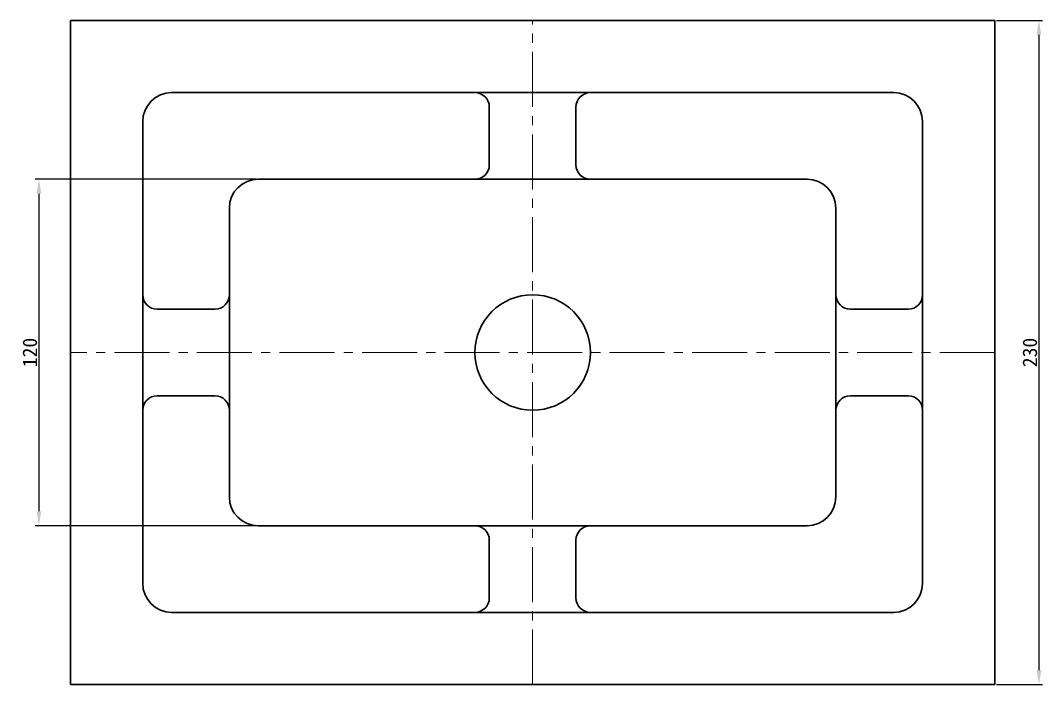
# Model space of a CAD drawing. Header units: inches. Extents: x -20 to 18950, y -1047 to 2551.
# Drawn here: x 15488.5 to 15842.4, y -694.2 to -464.2 of the extents above; entities that cross this region are included whole.
import ezdxf

# ---------------------------------------------------------------- set-up
doc = ezdxf.new("R2010")
doc.units = ezdxf.units.IN
doc.header["$MEASUREMENT"] = 0
doc.header["$PDSIZE"] = -5
doc.linetypes.add('CENTER2', pattern=[28.574999, 19.049999, -3.175, 3.175, -3.175])
doc.layers.get('0').update_dxf_attribs({"lineweight": 30})
doc.layers.get('Defpoints').update_dxf_attribs({"lineweight": 18})
doc.layers.add('cen', color=1, linetype='CENTER2', lineweight=20)
doc.layers.add('dim', color=5, linetype='Continuous', lineweight=20)
doc.styles.get("Standard").update_dxf_attribs({"font": ''})
doc.styles.get('Standard').set_extended_font_data('宋体')
doc.dimstyles.new('ISO-25', dxfattribs={"dimtxt": 5, "dimasz": 5, "dimexe": 1.25, "dimexo": 0.625, "dimtad": 1, "dimdsep": 46, "dimtxsty": 'Standard', "dimcen": 2.5, "dimdle": 10, "dimadec": 0, "dimazin": 0, "dimtfac": 1, "dimtmove": 0, "dimatfit": 3, "dimfxl": 1, "dimtolj": 1, "dimarcsym": 0})

# ---------------------------------------------------------------- blocks, each defined once
blk = doc.blocks.new('*D129')
at = {"layer": 'Defpoints', "color": 0, "transparency": 16777216}
for p in [(15825.81, -464.23), (15825.81, -694.23), (15841.11, -694.23)]:
    blk.add_point(p, dxfattribs=at)
at = {"layer": 'dim', "color": 0, "linetype": 'Continuous', "lineweight": -2, "transparency": 16777216}
for p, q in [((15826.43, -464.23), (15842.36, -464.23)), ((15841.11, -469.23), (15841.11, -689.23)), ((15826.43, -694.23), (15842.36, -694.23))]:
    blk.add_line(p, q, dxfattribs=at)
at = {"layer": 'dim', "color": 0, "transparency": 16777216}
for points in [[(15840.27, -469.23), (15841.94, -469.23), (15841.11, -464.23)], [(15840.27, -689.23), (15841.94, -689.23), (15841.11, -694.23)]]:
    blk.add_solid(points, dxfattribs=at)
at = {"layer": 'dim', "color": 0, "transparency": 16777216, "insert": (15837.98, -579.23), "char_height": 5, "attachment_point": 5, "rotation": 90}
blk.add_mtext('\\A1;230', dxfattribs=at)
blk = doc.blocks.new('*D119')
at = {"layer": 'Defpoints', "color": 0, "transparency": 16777216}
for p in [(15570.81, -519.23), (15494.87, -639.23), (15570.81, -639.23)]:
    blk.add_point(p, dxfattribs=at)
at = {"layer": 'dim', "color": 0, "linetype": 'Continuous', "lineweight": -2, "transparency": 16777216}
for p, q in [((15570.18, -519.23), (15493.62, -519.23)), ((15494.87, -524.23), (15494.87, -634.23)), ((15570.18, -639.23), (15493.62, -639.23))]:
    blk.add_line(p, q, dxfattribs=at)
at = {"layer": 'dim', "color": 0, "transparency": 16777216}
for points in [[(15494.04, -524.23), (15495.71, -524.23), (15494.87, -519.23)], [(15494.04, -634.23), (15495.71, -634.23), (15494.87, -639.23)]]:
    blk.add_solid(points, dxfattribs=at)
at = {"layer": 'dim', "color": 0, "transparency": 16777216, "insert": (15491.75, -579.23), "char_height": 5, "attachment_point": 5, "rotation": 90}
blk.add_mtext('\\A1;120', dxfattribs=at)

msp = doc.modelspace()

# ---------------------------------------------------------------- linework, layer by layer
for p, q in [((15505.81, -464.233), (15505.81, -694.233)), ((15505.81, -464.233), (15825.81, -464.233)), ((15825.81, -464.233), (15825.81, -694.233)), ((15540.81, -489.233), (15665.81, -489.233)), ((15790.81, -489.233), (15665.81, -489.233)), ((15650.81, -514.233), (15650.81, -494.233)), ((15680.81, -514.233), (15680.81, -494.233)), ((15530.81, -499.233), (15530.81, -579.233)), ((15800.81, -499.233), (15800.81, -579.233)), ((15570.81, -519.233), (15665.81, -519.233)), ((15760.81, -519.233), (15665.81, -519.233)), ((15560.81, -529.233), (15560.81, -579.233)), ((15770.81, -529.233), (15770.81, -579.233)), ((15555.81, -564.233), (15535.81, -564.233)), ((15775.81, -564.233), (15795.81, -564.233)), ((15530.81, -659.233), (15530.81, -579.233)), ((15560.81, -629.233), (15560.81, -579.233)), ((15770.81, -629.233), (15770.81, -579.233)), ((15800.81, -659.233), (15800.81, -579.233)), ((15555.81, -594.233), (15535.81, -594.233)), ((15775.81, -594.233), (15795.81, -594.233)), ((15570.81, -639.233), (15760.81, -639.233)), ((15650.81, -644.233), (15650.81, -664.233)), ((15680.81, -644.233), (15680.81, -664.233)), ((15540.81, -669.233), (15790.81, -669.233)), ((15505.81, -694.233), (15825.81, -694.233))]:
    msp.add_line(p, q)
msp.add_circle((15665.81, -579.233), 20)
for centre, radius, start, end in [((15540.81, -499.233), 10, 90, 180), ((15645.81, -494.233), 5, 0, 90), ((15685.81, -494.233), 5, 90, 180), ((15790.81, -499.233), 10, 0, 90), ((15645.81, -514.233), 5, 270, 0), ((15685.81, -514.233), 5, 180, 270), ((15570.81, -529.233), 10, 90, 180), ((15760.81, -529.233), 10, 0, 90), ((15535.81, -559.233), 5, 180, 270), ((15555.81, -559.233), 5, 270, 0), ((15775.81, -559.233), 5, 180, 270), ((15795.81, -559.233), 5, 270, 0), ((15535.81, -599.233), 5, 90, 180), ((15555.81, -599.233), 5, 0, 90), ((15775.81, -599.233), 5, 90, 180), ((15795.81, -599.233), 5, 0, 90), ((15570.81, -629.233), 10, 180, 270), ((15760.81, -629.233), 10, 270, 360), ((15645.81, -644.233), 5, 0, 90), ((15685.81, -644.233), 5, 90, 180), ((15540.81, -659.233), 10, 180, 270), ((15790.81, -659.233), 10, 270, 0), ((15645.81, -664.233), 5, 270, 0), ((15685.81, -664.233), 5, 180, 270)]:
    msp.add_arc(centre, radius, start, end)
at = {"layer": 'cen'}
for p, q in [((15665.81, -694.233), (15665.81, -464.233)), ((15825.81, -579.233), (15505.81, -579.233))]:
    msp.add_line(p, q, dxfattribs=at)

# ---------------------------------------------------------------- dimensions: what is measured, and where the dimension line sits
at = {"layer": 'dim'}
for base, p1, p2, picture, middle in [((15841.105, -694.233), (15825.81, -464.233), (15825.81, -694.233), '*D129', (15837.98, -579.233)), ((15494.873, -639.233), (15570.81, -519.233), (15570.81, -639.233), '*D119', (15491.748, -579.233))]:
    dim = msp.add_linear_dim(base=base, p1=p1, p2=p2, angle=90, dimstyle='ISO-25', dxfattribs=at)
    dim.commit()
    dim.dimension.update_dxf_attribs({"geometry": picture, "text_midpoint": middle})

doc.saveas('drawing.dxf')
